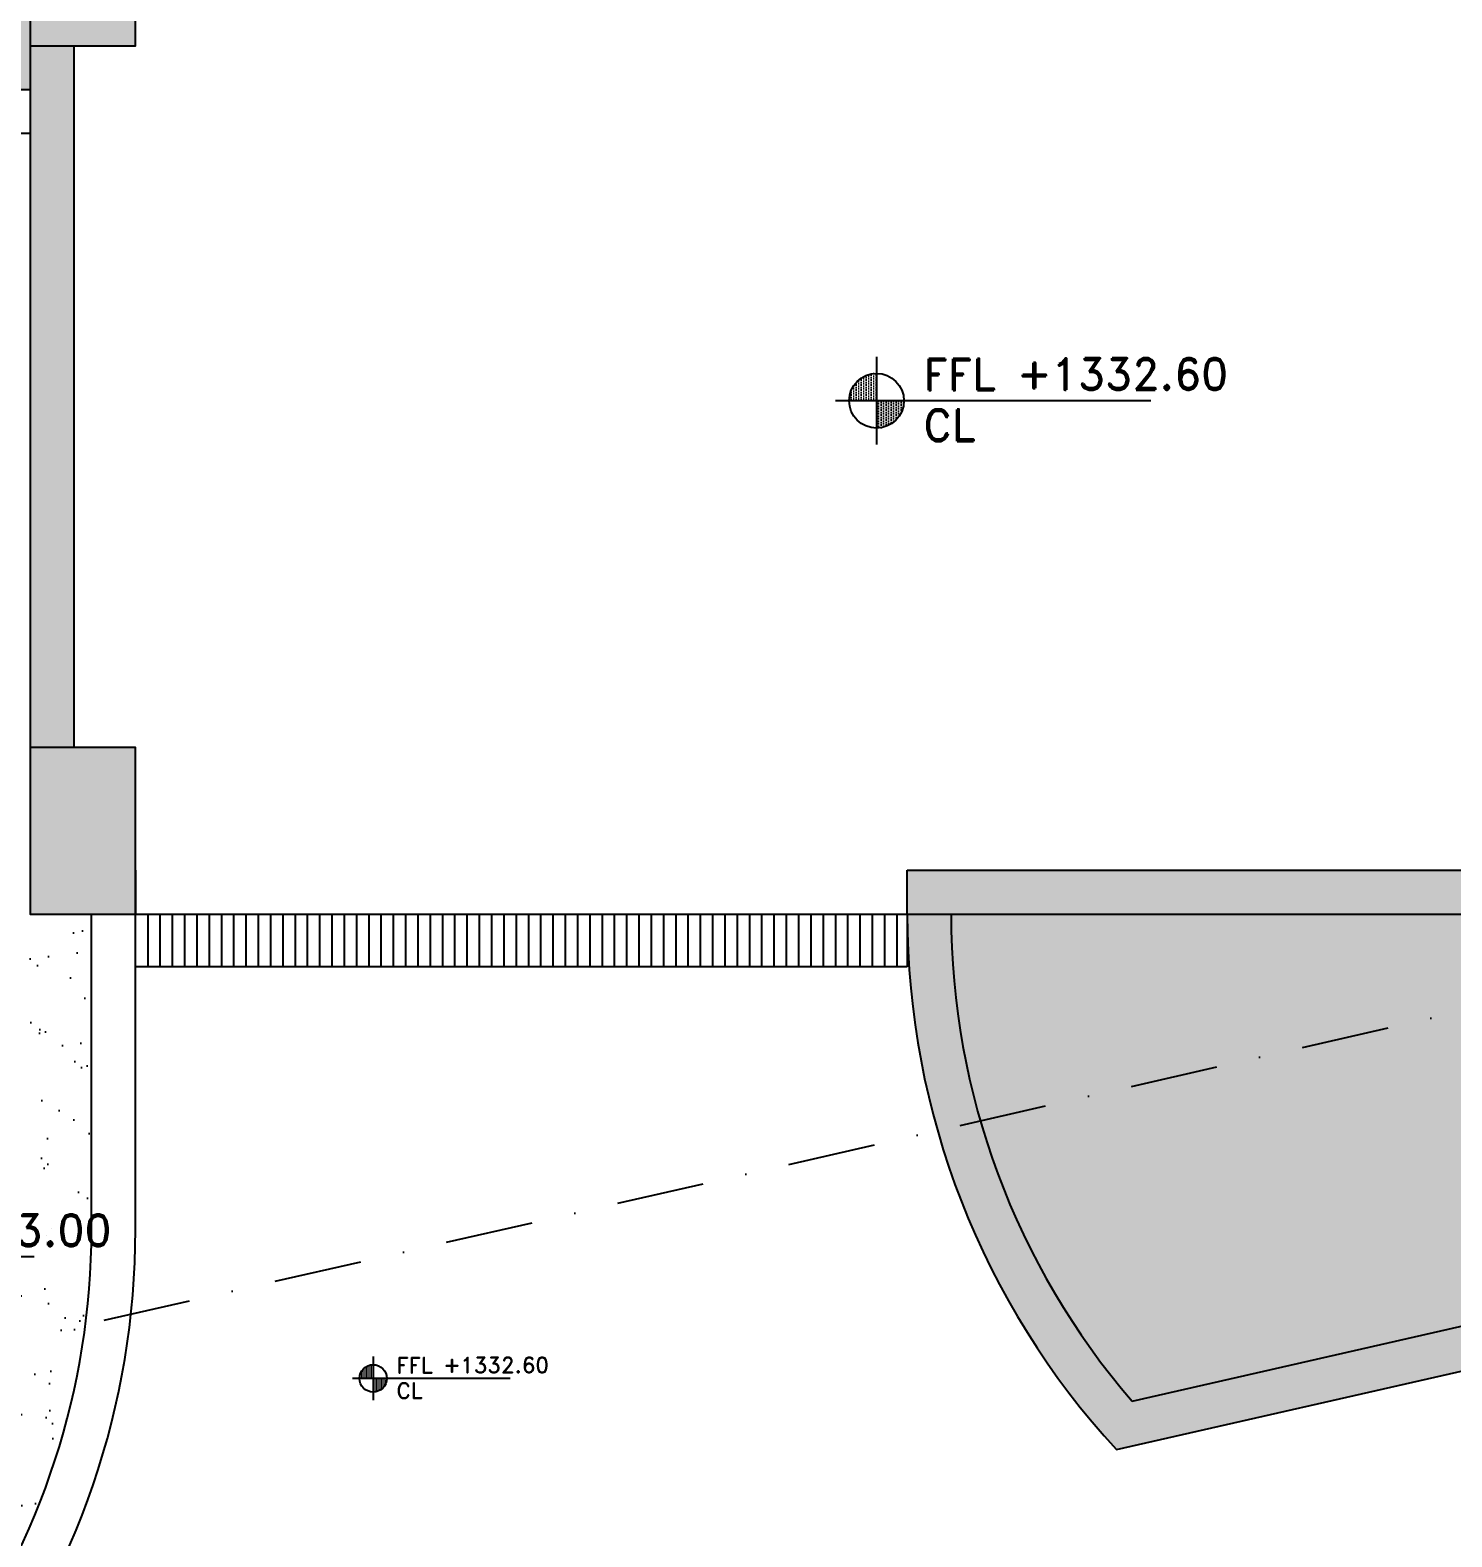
# Model space of a CAD drawing. Header units: centimetres. Extents: x 96271 to 179142, y 9855 to 112216.
# Drawn here: x 98877 to 99687, y 80820 to 81679 of the extents above; entities that cross this region are included whole.
import ezdxf

# ---------------------------------------------------------------- set-up
doc = ezdxf.new("R2010")
doc.units = ezdxf.units.CM
doc.header["$LTSCALE"] = 100
doc.header["$MEASUREMENT"] = 0
doc.linetypes.add('DASHDOT', pattern=[1, 0.5, -0.25, 0, -0.25])
doc.layers.get('0').update_dxf_attribs({"linetype": 'CONTINUOUS'})
for name, color, linetype in [('A-Patt-Strcr', 8, 'CONTINUOUS'), ('A-Setback', 3, 'DASHDOT'), ('A-Slab limit', 53, 'CONTINUOUS'), ('A-Wall-Prht', 2, 'CONTINUOUS'), ('A-Wall-Strctr', 6, 'CONTINUOUS'), ('M-DR-EQUIP', 161, 'CONTINUOUS'), ('plan-elevation level', 7, 'CONTINUOUS'), ('PLANTS', 75, 'CONTINUOUS')]:
    doc.layers.add(name, color=color, linetype=linetype)
doc.styles.add('ROMAND', font='romand.shx', dxfattribs={"height": 10})
pattern_1 = [(90, (894916.2899030864, -703049.0822841462), (14.2875, 7.14375), [0, -14.28749999999999])]

# ---------------------------------------------------------------- blocks, each defined once
blk = doc.blocks.new('CL-FFL-PLAN')
at = {"layer": 'plan-elevation level'}
h = blk.add_hatch(dxfattribs=at)
h.set_pattern_fill('DOTS', color=232, scale=9, angle=90, style=0)
h.set_pattern_definition(pattern_1)
h.paths.add_polyline_path([(-1228.58583183707, 206.6102450557154), (-1228.58583183707, 50.2691221349595), (-1384.926954757826, 50.2691221349595, -0.4142135623730125)])
h = blk.add_hatch(dxfattribs=at)
h.set_pattern_fill('DOTS', color=232, scale=9, angle=90, style=0)
h.set_pattern_definition(pattern_1)
h.paths.add_polyline_path([(-1228.585831836939, 50.2691221349595), (-1072.244708916184, 50.2691221349595, -0.4142135623730125), (-1228.58583183707, -106.0720007859272)])
at = {"layer": 'plan-elevation level', "color": 7, "ltscale": 111}
for p, q in [((-1228.58583183707, 301.0204664825944), (-1228.58583183707, -200.4822222126747)), ((336.9110672370514, 50.26912213495984), (-1462.676087591062, 50.26912213495984))]:
    blk.add_line(p, q, dxfattribs=at)
blk.add_circle((-1228.58583183707, 50.26912213495984), 156.3411229208434, dxfattribs=at)
at = {"layer": 'plan-elevation level', "color": 111, "ltscale": 111, "style": 'ROMAND'}
for s, p in [('FFL', (-960.4060525452808, 110.4553737177496)), ('CL', (-960.4060525452808, -179.7392019375391))]:
    blk.add_text(s, height=180, dxfattribs=at).set_placement(p)
for tag, p in [('FFL', (-423.9709712994738, 112.5245342555074)), ('CL', (-417.4631316620946, -180.3478399052462))]:
    blk.add_attdef(tag, p, '', height=180, dxfattribs=at)
blk = doc.blocks.new('A$C7CD740D3')
at = {"layer": 'M-DR-EQUIP'}
for p, q in [((-29.99999999988358, 434.0000000000291), (1.164153218269348e-10, 434.0000000000291)), ((-29.99999999988358, 427.0000000000291), (1.164153218269348e-10, 427.0000000000291)), ((-29.99999999988358, 420.0000000000291), (1.164153218269348e-10, 420.0000000000291)), ((-29.99999999988358, 413.0000000000291), (1.164153218269348e-10, 413.0000000000291)), ((-29.99999999988358, 406.0000000000291), (1.164153218269348e-10, 406.0000000000291)), ((-29.99999999988358, 399.0000000000291), (1.164153218269348e-10, 399.0000000000291)), ((-29.99999999988358, 392.0000000000291), (1.164153218269348e-10, 392.0000000000291)), ((-29.99999999988358, 385.0000000000291), (1.164153218269348e-10, 385.0000000000291)), ((-29.99999999988358, 378.0000000000291), (1.164153218269348e-10, 378.0000000000291)), ((-29.99999999988358, 371.0000000000291), (1.164153218269348e-10, 371.0000000000291)), ((-29.99999999988358, 364.0000000000291), (1.164153218269348e-10, 364.0000000000291)), ((-29.99999999988358, 357.0000000000291), (1.164153218269348e-10, 357.0000000000291)), ((-29.99999999988358, 350.0000000000291), (1.164153218269348e-10, 350.0000000000291)), ((-29.99999999988358, 343.0000000000291), (1.164153218269348e-10, 343.0000000000291)), ((-29.99999999988358, 336.0000000000291), (1.164153218269348e-10, 336.0000000000291)), ((-29.99999999988358, 329.0000000000291), (1.164153218269348e-10, 329.0000000000291)), ((-29.99999999988358, 322.0000000000291), (1.164153218269348e-10, 322.0000000000291)), ((-29.99999999988358, 315.0000000000291), (1.164153218269348e-10, 315.0000000000291)), ((-29.99999999988358, 308.0000000000291), (1.164153218269348e-10, 308.0000000000291)), ((-29.99999999988358, 301.0000000000291), (1.164153218269348e-10, 301.0000000000291)), ((-29.99999999988358, 294.0000000000291), (1.164153218269348e-10, 294.0000000000291)), ((-29.99999999988358, 287.0000000000291), (1.164153218269348e-10, 287.0000000000291)), ((-29.99999999988358, 280.0000000000291), (1.164153218269348e-10, 280.0000000000291)), ((-29.99999999988358, 273.0000000000291), (1.164153218269348e-10, 273.0000000000291)), ((-29.99999999988358, 266.0000000000291), (1.164153218269348e-10, 266.0000000000291)), ((-29.99999999988358, 259.0000000000291), (1.164153218269348e-10, 259.0000000000291)), ((-29.99999999988358, 252.0000000000582), (1.164153218269348e-10, 252.0000000000582)), ((-29.99999999988358, 245.0000000000582), (1.164153218269348e-10, 245.0000000000582)), ((-29.99999999988358, 238.0000000000582), (1.164153218269348e-10, 238.0000000000582)), ((-29.99999999988358, 231.0000000000582), (1.164153218269348e-10, 231.0000000000582)), ((-29.99999999988358, 224.0000000000582), (1.164153218269348e-10, 224.0000000000582)), ((-29.99999999988358, 217.0000000000582), (1.164153218269348e-10, 217.0000000000582)), ((-29.99999999988358, 210.0000000000582), (1.164153218269348e-10, 210.0000000000582)), ((-29.99999999988358, 203.0000000000582), (1.164153218269348e-10, 203.0000000000582)), ((-29.99999999988358, 196.0000000000582), (1.164153218269348e-10, 196.0000000000582)), ((-29.99999999988358, 189.0000000000582), (1.164153218269348e-10, 189.0000000000582)), ((-29.99999999988358, 182.0000000000582), (1.164153218269348e-10, 182.0000000000582)), ((-29.99999999988358, 175.0000000000582), (1.164153218269348e-10, 175.0000000000582)), ((-29.99999999988358, 168.0000000000582), (1.164153218269348e-10, 168.0000000000582)), ((-29.99999999985448, 161.0000000000873), (1.455191522836685e-10, 161.0000000000873)), ((-29.99999999985448, 154.0000000000873), (1.455191522836685e-10, 154.0000000000873)), ((-29.99999999985448, 147.0000000000873), (1.455191522836685e-10, 147.0000000000873)), ((-29.99999999985448, 140.0000000000873), (1.455191522836685e-10, 140.0000000000873)), ((-29.99999999985448, 133.0000000000873), (1.455191522836685e-10, 133.0000000000873)), ((-29.99999999985448, 126.0000000000873), (1.455191522836685e-10, 126.0000000000873)), ((-29.99999999985448, 119.0000000000873), (1.455191522836685e-10, 119.0000000000873)), ((-29.99999999985448, 112.0000000000873), (1.455191522836685e-10, 112.0000000000873)), ((-29.99999999985448, 105.0000000000873), (1.455191522836685e-10, 105.0000000000873)), ((-29.99999999985448, 98.00000000008731), (1.455191522836685e-10, 98.00000000008731)), ((-29.99999999985448, 91.00000000008731), (1.455191522836685e-10, 91.00000000008731)), ((-29.99999999985448, 84.00000000008731), (1.455191522836685e-10, 84.00000000008731)), ((-29.99999999985448, 77.00000000008731), (1.455191522836685e-10, 77.00000000008731)), ((-29.9999999999709, 70.00000000011642), (2.91038304567337e-11, 70.00000000011642)), ((-29.9999999999709, 63.00000000011642), (2.91038304567337e-11, 63.00000000011642)), ((-29.9999999999709, 56.00000000011642), (2.91038304567337e-11, 56.00000000011642)), ((-29.9999999999709, 49.00000000011642), (2.91038304567337e-11, 49.00000000011642)), ((-29.9999999999709, 42.00000000011642), (2.91038304567337e-11, 42.00000000011642)), ((-29.9999999999709, 35.00000000011642), (2.91038304567337e-11, 35.00000000011642)), ((-29.9999999999709, 28.00000000011642), (2.91038304567337e-11, 28.00000000011642)), ((-29.9999999999709, 21.00000000011642), (2.91038304567337e-11, 21.00000000011642)), ((-29.9999999999709, 14.00000000011642), (2.91038304567337e-11, 14.00000000011642)), ((-29.9999999999709, 7.000000000116415), (2.91038304567337e-11, 7.000000000116415))]:
    blk.add_line(p, q, dxfattribs=at)
blk.add_lwpolyline([(1.1616307915574e-10, 440), (0, 0), (-30, 0), (-29.99999999988384, 440)], close=True, dxfattribs=at)

msp = doc.modelspace()

# ---------------------------------------------------------------- hatches: boundary and pattern name
at = {"layer": 'A-Patt-Strcr'}
h = msp.add_hatch(dxfattribs=at)
h.set_pattern_fill('AR-CONC', color=256, scale=2, angle=-1.272221872585407e-14)
h.set_pattern_definition([(49.99999999999999, (89598.393168743, 77124.04686877379), (14.34520365201507, -1.255042699651905), [1.5, -16.5]), (355, (89598.393168743, 77124.04686877379), (-2.775026672259997, 15.04384267400024), [1.2, -13.2]), (100.45144446, (89599.58860236302, 77123.9422818938), (11.57017693454224, 13.78879981937259), [1.27480384, -14.02284224]), (46.18419999999998, (89598.393168743, 77128.04686877379), (21.34482661343145, -3.310385615861536), [2.25, -24.75]), (96.63563548999993, (89600.171903643, 77127.77100263379), (18.69323891348457, 19.48237201549101), [1.91220684, -21.03427519999999]), (351.1841639899999, (89598.393168743, 77128.04686877379), (18.69323890109547, 19.4823720053998), [1.8, -19.80000002]), (20.99999999999998, (89600.393168743, 77127.04686877379), (11.93814104236923, -8.052377813306778), [1.5, -16.5]), (326.0000000000001, (89600.393168743, 77127.04686877379), (4.866306638431638, 14.50300090093706), [1.2, -13.2]), (71.45144473999999, (89601.38801382299, 77126.3758372938), (16.80444753459942, 6.450623056127073), [1.2748038, -14.02284224]), (37.49999999999998, (89598.393168743, 77124.04686877379), (0.2431971063458148, 6.65787707662623), [0, -13.04, 0, -13.4, 0, -13.25]), (7.499999999999987, (89598.393168743, 77124.04686877379), (5.261390748842974, 7.888234237647204), [0, -7.64, 0, -12.74, 0, -5.05]), (327.5, (89593.93316874301, 77124.04686877379), (10.67644872344818, -0.4510974346875975), [0, -5, 0, -15.6, 0, -20.7]), (317.5, (89591.93316874301, 77124.04686877379), (11.66372338684772, 2.002099646646352), [0, -6.5, 0, -10.36, 0, -14.7])])
h.paths.add_polyline_path([(99736.55946666919, 81200.32917634689), (99376.55946666919, 81200.32917634689), (99376.55946666919, 81175.32917634689), (99401.55946666919, 81175.32917634686), (99736.55946666919, 81175.32917634668)], flags=17)
h.paths.add_polyline_path([(98901.55946666983, 81670.32917634619), (98876.55946666983, 81670.32917634619), (98876.55946666913, 81270.3291763461), (98901.55946666913, 81270.3291763461)])
h.paths.add_polyline_path([(98901.55946666919, 82775.32917634689), (98876.55946666919, 82775.32917634689), (98876.55946666919, 82180.32917634555), (98901.55946666919, 82180.32917634555)])
edge = h.paths.add_edge_path()
edge.add_line((100486.5594666693, 82835.32917634689), (100486.5594666693, 82810.32917634689))
edge.add_line((100486.5594666693, 82810.32917634689), (100981.4603026831, 82810.32917634692))
edge.add_line((100981.4603026831, 82810.32917634692), (101043.3274460286, 80977.0098685227))
edge.add_line((101043.3274460286, 80977.0098685227), (99866.85723325188, 80980.22886579524))
edge.add_line((99866.85723325188, 80980.22886579524), (99504.72034389118, 80897.76012358716))
edge.add_arc((99826.55946666925, 81175.32917634609), 425.0000000000546, 179.999999999896, 220.7760148464379, ccw=False)
edge.add_line((99401.55946666919, 81175.32917634686), (99376.55946666919, 81175.32917634607))
edge.add_arc((99826.55946666893, 81175.32917634601), 449.9999999997381, 179.9999999999926, 222.7082701089523)
edge.add_line((99495.89195099406, 80870.10959296845), (99869.63408048381, 80955.22117434752))
edge.add_line((99869.63408048381, 80955.22117434752), (101065.6790577525, 80951.9486176114))
edge.add_line((101065.6790577525, 80951.9486176114), (101005.6765128952, 82835.32917634692))
edge.add_line((101005.6765128952, 82835.32917634692), (100486.5594666693, 82835.32917634689))
h = msp.add_hatch(dxfattribs=at)
h.set_pattern_fill('EARTH', color=256, scale=100, angle=-1.272221872585407e-14)
h.set_pattern_definition([(0, (89598.393168743, 77124.04686877379), (25.00000000000001, 24.99999999999999), [25, -25]), (0, (89598.393168743, 77133.42186877379), (25.00000000000001, 24.99999999999999), [25, -25]), (0, (89598.393168743, 77142.79686877379), (25.00000000000001, 24.99999999999999), [25, -25]), (90, (89601.518168743, 77145.92186877379), (-24.99999999999999, 25.00000000000001), [25, -25]), (90, (89610.893168743, 77145.92186877379), (-24.99999999999999, 25.00000000000001), [25, -25]), (90, (89620.268168743, 77145.92186877379), (-24.99999999999999, 25.00000000000001), [25, -25])])
edge = h.paths.add_edge_path()
edge.add_line((99504.72034389121, 80897.76012358716), (99866.85723325188, 80980.22886579524))
edge.add_line((99866.85723325188, 80980.22886579524), (101039.8676465838, 80977.01933504795))
edge.add_line((101039.8676465838, 80977.01933504795), (100981.4603026831, 82810.32917634692))
edge.add_line((100981.4603026831, 82810.32917634692), (100486.5594666693, 82810.32917634689))
edge.add_line((100486.5594666693, 82810.32917634689), (100486.5594666693, 82350.32917634671))
edge.add_line((100486.5594666693, 82350.32917634671), (100486.5594666693, 82125.32917634698))
edge.add_line((100486.5594666693, 82125.32917634698), (100486.5594666693, 82075.32917634689))
edge.add_line((100486.5594666693, 82075.32917634689), (100521.5594666693, 82075.32917634692))
edge.add_line((100521.5594666693, 82075.32917634692), (100521.5594666693, 81870.32917634671))
edge.add_line((100521.5594666693, 81870.32917634671), (100486.5594666693, 81870.32917634671))
edge.add_line((100486.5594666693, 81870.32917634671), (100486.5594666693, 81425.32917634689))
edge.add_line((100486.5594666693, 81425.32917634689), (100246.5594666693, 81425.32917634689))
edge.add_line((100246.5594666693, 81425.32917634689), (100246.5594666693, 81175.32917634689))
edge.add_line((100246.5594666693, 81175.32917634689), (99761.55946666928, 81175.32917634689))
edge.add_line((99761.55946666928, 81175.32917634689), (99401.55946666919, 81175.3291763462))
edge.add_arc((99826.55946666907, 81175.32917634606), 424.9999999998745, 180, 220.7760148464732)
h = msp.add_hatch(dxfattribs=at)
h.set_pattern_fill('AR-CONC', color=256, scale=2, angle=-1.272221872585407e-14)
h.set_pattern_definition([(49.99999999999999, (109598.3931687429, 77124.04686877379), (14.34520365201507, -1.255042699651905), [1.5, -16.5]), (355, (109598.3931687429, 77124.04686877379), (-2.775026672259997, 15.04384267400024), [1.2, -13.2]), (100.45144446, (109599.588602363, 77123.9422818938), (11.57017693454224, 13.78879981937259), [1.27480384, -14.02284224]), (46.18419999999998, (109598.3931687429, 77128.04686877379), (21.34482661343145, -3.310385615861536), [2.25, -24.75]), (96.63563548999993, (109600.1719036429, 77127.77100263379), (18.69323891348457, 19.48237201549101), [1.91220684, -21.03427519999999]), (351.1841639899999, (109598.3931687429, 77128.04686877379), (18.69323890109547, 19.4823720053998), [1.8, -19.80000002]), (20.99999999999998, (109600.3931687429, 77127.04686877379), (11.93814104236923, -8.052377813306778), [1.5, -16.5]), (326.0000000000001, (109600.3931687429, 77127.04686877379), (4.866306638431638, 14.50300090093706), [1.2, -13.2]), (71.45144473999999, (109601.3880138229, 77126.3758372938), (16.80444753459942, 6.450623056127073), [1.2748038, -14.02284224]), (37.49999999999998, (109598.3931687429, 77124.04686877379), (0.2431971063458148, 6.65787707662623), [0, -13.04, 0, -13.4, 0, -13.25]), (7.499999999999987, (109598.3931687429, 77124.04686877379), (5.261390748842974, 7.888234237647204), [0, -7.64, 0, -12.74, 0, -5.05]), (327.5, (109593.933168743, 77124.04686877379), (10.67644872344818, -0.4510974346875975), [0, -5, 0, -15.6, 0, -20.7]), (317.5, (109591.933168743, 77124.04686877379), (11.66372338684772, 2.002099646646352), [0, -6.5, 0, -10.36, 0, -14.7])])
h.paths.add_polyline_path([(100246.5594666693, 81425.32917634689), (100281.5594666693, 81425.32917634689), (100281.5594666693, 81450.32917634689), (100221.5594666693, 81450.32917634689), (100221.5594666693, 81200.32917634689), (99761.55946666919, 81200.32917634689), (99761.55946666919, 81175.32917634689), (100246.5594666693, 81175.32917634689)])
h.paths.add_polyline_path([(99761.55946666919, 81315.32917634668), (99736.55946666919, 81315.32917634668), (99736.55946666919, 81175.32917634668), (99761.55946666919, 81175.32917634668)])
h.paths.add_polyline_path([(100486.5594666693, 82635.32917634692), (100461.5594666693, 82635.32917634692), (100461.5594666693, 82390.32917634671), (100486.5594666693, 82390.32917634671)])
h.paths.add_polyline_path([(100486.5594666693, 82390.32917634671), (100461.5594666692, 82390.32917634671), (100461.5594666692, 82350.32917634671), (100486.5594666693, 82350.32917634671)])
h.paths.add_polyline_path([(100486.5594666693, 82350.32917634671), (100461.5594666693, 82350.32917634671), (100461.5594666693, 82125.32917634698), (100486.5594666693, 82125.32917634698)])
h.paths.add_polyline_path([(100486.5594666693, 82125.32917634698), (100461.5594666693, 82125.32917634698), (100461.5594666692, 82050.32917634674), (100486.5594666692, 82050.32917634674)])
h.paths.add_polyline_path([(100521.5594666693, 82075.32917634692), (100486.5594666693, 82075.32917634689), (100486.5594666692, 82050.32917634674), (100496.5594666693, 82050.32917634692), (100496.5594666693, 81895.32917634671), (100521.5594666693, 81895.32917634671)])
h.paths.add_polyline_path([(100521.5594666693, 81895.32917634671), (100391.5594666692, 81895.32917634671), (100391.5594666692, 81870.32917634671), (100521.5594666693, 81870.32917634671)])
h.paths.add_polyline_path([(100486.5594666693, 81870.32917634671), (100461.5594666693, 81870.32917634671), (100461.5594666693, 81450.32917634689), (100281.5594666693, 81450.32917634689), (100281.5594666693, 81425.32917634689), (100486.5594666693, 81425.32917634689)])
h.paths.add_polyline_path([(99986.55946666925, 81895.32917634671), (99961.55946666925, 81895.32917634671), (99961.55946667152, 81700.32917634671), (99986.55946667152, 81700.32917634671)])
h.paths.add_polyline_path([(100341.5594666693, 81750.32917634671), (100311.5594666693, 81750.32917634671), (100311.5594666693, 81720.32917634671), (100341.5594666693, 81720.32917634671)], flags=17)
h.paths.add_polyline_path([(100341.5594666693, 81600.32917634668), (100311.5594666693, 81600.32917634671), (100311.5594666693, 81570.32917634671), (100341.5594666693, 81570.32917634671)], flags=17)
h.paths.add_polyline_path([(100136.5594666692, 81300.32917634668), (99986.55946666925, 81300.32917634668), (99986.55946666925, 81275.32917634668), (100136.5594666692, 81275.32917634668)], flags=17)
h.paths.add_polyline_path([(98936.5594666691, 81270.3291763461), (98876.55946666913, 81270.3291763461), (98876.55946666913, 81175.3291763461), (98936.5594666691, 81175.3291763461)])
h.paths.add_polyline_path([(98936.55946666983, 81750.32917634619), (98876.55946666983, 81750.32917634619), (98876.55946666983, 81670.32917634619), (98936.55946666983, 81670.32917634619)])
h.paths.add_polyline_path([(98936.55946666916, 82180.32917634555), (98876.55946666919, 82180.32917634555), (98876.55946666919, 82100.32917634555), (98936.55946666916, 82100.32917634555)])
h.paths.add_polyline_path([(99761.55946668112, 82180.32917634558), (99736.55946668112, 82180.32917634558), (99736.55946666925, 82050.32917634674), (99761.55946666925, 82050.32917634674)])
h.paths.add_polyline_path([(99986.55946666916, 82125.32917634674), (99961.55946666916, 82125.32917634674), (99961.55946666925, 82050.32917634674), (99986.55946666925, 82050.32917634674)])
h.paths.add_polyline_path([(99986.55946666919, 82390.32917634671), (99961.55946666922, 82390.32917634671), (99961.55946666925, 82350.32917634671), (99986.55946666922, 82350.32917634671)])
h.paths.add_polyline_path([(99761.55946667172, 81750.32917634622), (99736.55946667213, 81750.32917634622), (99736.55946666966, 81670.32917634619), (99761.55946666925, 81670.32917634619)])
h.paths.add_polyline_path([(99986.55946666925, 81430.32917634671), (99976.55946666925, 81430.32917634671), (99976.55946666925, 81460.32917634671), (99961.55946666925, 81460.32917634671), (99961.55946666925, 81275.32917634671), (99986.55946666925, 81275.32917634671)])
h.paths.add_polyline_path([(100146.5594666692, 81430.32917634671), (100136.5594666692, 81430.32917634671), (100136.5594666692, 81275.32917634671), (100161.5594666692, 81275.32917634671), (100161.5594666692, 81460.32917634671), (100146.5594666692, 81460.32917634671)])
at = {"layer": 'PLANTS'}
h = msp.add_hatch(dxfattribs=at)
h.set_pattern_fill('AR-SAND', color=256, scale=20)
h.set_pattern_definition([(37.50000000000001, (109663.154250821, 69378.01447332827), (-1.259867162192163, 38.53647538026317), [0, -30.4, 0, -34, 0, -32.5]), (7.499999999999999, (109663.154250821, 69378.01447332827), (35.39553410535454, 56.4429213045948), [0, -16.4, 0, -27.4, 0, -10.5]), (327.5, (109638.554250821, 69378.01447332827), (62.2828372350299, 0.1131810707392988), [0, -10, 0, -36, 0, -47]), (317.5, (109638.554250821, 69378.01447332827), (60.12253209144588, 17.55351129868499), [0, -5, 0, -23.6, 0, -27])])
edge = h.paths.add_edge_path()
edge.add_arc((98661.55946666884, 80820.32917634635), 824.9999999999272, 89.99999999999798, 141.0869320477577)
edge.add_line((98019.62704650508, 81338.54512355618), (98002.88144504107, 83105.32917634692))
edge.add_line((98002.88144504107, 83105.32917634692), (98316.55946666919, 83105.32917634692))
edge.add_line((98316.55946666919, 83105.32917634692), (98431.25806151389, 83105.32917634692))
edge.add_line((98431.25806151389, 83105.32917634692), (98896.55946666919, 83105.32917634692))
edge.add_line((98896.55946666919, 83105.32917634692), (98896.55946666919, 83630.32917634692))
edge.add_line((98896.55946666919, 83630.32917634692), (99278.17056261195, 83630.32917634692))
edge.add_line((99278.17056261195, 83630.32917634692), (99555.20229951528, 83630.32917634692))
edge.add_line((99555.20229951528, 83630.32917634692), (99555.20229951528, 83736.5200899789))
edge.add_line((99555.20229951528, 83736.5200899789), (99555.20229951528, 83830.32917634692))
edge.add_line((99555.20229951528, 83830.32917634692), (100191.952319623, 83830.32917634692))
edge.add_line((100191.952319623, 83830.32917634692), (100255.2022995153, 83830.32917634692))
edge.add_line((100255.2022995153, 83830.32917634692), (100255.2022995153, 84090.32917634692))
edge.add_line((100255.2022995153, 84090.32917634692), (100764.8769031949, 84095.26552313761))
edge.add_line((100764.8769031949, 84095.26552313761), (100940.5235680042, 84095.26552313761))
edge.add_line((100940.5235680042, 84095.26552313761), (100980.6638286965, 82835.32917634695))
edge.add_line((100980.6638286965, 82835.32917634695), (100506.5594666694, 82835.32917634695))
edge.add_line((100506.5594666694, 82835.32917634695), (100506.5594666694, 83400.32917634689))
edge.add_line((100506.5594666694, 83400.32917634689), (99941.55946666919, 83400.32917634689))
edge.add_line((99941.55946666919, 83400.32917634689), (99941.55946666919, 82835.32917634692))
edge.add_line((99941.55946666919, 82835.32917634692), (99736.55946666896, 82835.32917634692))
edge.add_line((99736.55946666896, 82835.32917634692), (99736.55946666893, 82775.32917634692))
edge.add_line((99736.55946666893, 82775.32917634692), (99706.55946667292, 82775.32917634712))
edge.add_line((99706.55946667292, 82775.32917634712), (99491.55946667289, 82775.32917634692))
edge.add_line((99491.55946667289, 82775.32917634692), (99426.55946666919, 82775.32917634712))
edge.add_line((99426.55946666919, 82775.32917634712), (99211.55946666919, 82775.32917634689))
edge.add_line((99211.55946666919, 82775.32917634689), (99151.55946666919, 82775.32917634689))
edge.add_line((99151.55946666919, 82775.32917634689), (98936.55946666919, 82775.32917634692))
edge.add_line((98936.55946666919, 82775.32917634692), (98901.55946666893, 82775.32917634692))
edge.add_line((98901.55946666893, 82775.32917634692), (98876.55946666893, 82775.32917634692))
edge.add_line((98876.55946666893, 82775.32917634692), (98676.55946666902, 82775.32917634692))
edge.add_line((98676.55946666902, 82775.32917634692), (98676.55946666902, 82763.61506344336))
edge.add_arc((98746.55946667356, 82560.32269300439), 215.0064833425549, 109.0002074410326, 180)
edge.add_line((98531.552983331, 82560.32269300439), (98531.55298333097, 82390.32917634572))
edge.add_line((98531.55298333097, 82390.32917634572), (98531.55298333097, 81820.53268686931))
edge.add_line((98531.55298333097, 81820.53268686931), (98876.5594666693, 81820.53268686867))
edge.add_line((98876.5594666693, 81820.53268686867), (98876.55946666957, 81670.32917634622))
edge.add_line((98876.55946666957, 81670.32917634622), (98876.55946666954, 81645.32917634628))
edge.add_line((98876.55946666954, 81645.32917634628), (98661.55946666887, 81645.32917634628))
h = msp.add_hatch(dxfattribs=at)
h.set_pattern_fill('AR-SAND', color=256, scale=20)
h.set_pattern_definition([(37.50000000000001, (109598.3931687427, 77124.04686877393), (-1.259867162192163, 38.53647538026317), [0, -30.4, 0, -34, 0, -32.5]), (7.499999999999999, (109598.3931687427, 77124.04686877393), (35.39553410535454, 56.4429213045948), [0, -16.4, 0, -27.4, 0, -10.5]), (327.5, (109573.7931687427, 77124.04686877393), (62.2828372350299, 0.1131810707392988), [0, -10, 0, -36, 0, -47]), (317.5, (109573.7931687427, 77124.04686877393), (60.12253209144588, 17.55351129868499), [0, -5, 0, -23.6, 0, -27])])
edge = h.paths.add_edge_path()
edge.add_line((98686.55946666887, 80745.32917634628), (98830.25264378995, 80745.32917634628))
edge.add_arc((98486.55946666875, 80995.32917634693), 424.9999999999872, 323.9681209274184, 359.9999999999983)
edge.add_line((98911.55946666875, 80995.32917634692), (98911.55946666875, 81175.32917634613))
edge.add_line((98911.55946666875, 81175.32917634613), (98876.5594666687, 81175.32917634613))
edge.add_line((98876.5594666687, 81175.32917634613), (98876.5594666687, 81245.32917634628))
edge.add_line((98876.5594666687, 81245.32917634628), (98686.55946666887, 81245.32917634628))
edge.add_line((98686.55946666887, 81245.32917634628), (98686.55946666887, 80745.32917634628))
edge = h.paths.add_edge_path()
edge.add_line((98661.55946666887, 80745.32917634628), (98661.55946666887, 81245.32917634628))
edge.add_arc((98661.55946666887, 80820.32917634628), 425, 90, 180)
edge.add_line((98236.55946666887, 80820.32917634628), (98236.55946666919, 80745.32917634628))
edge.add_line((98236.55946666919, 80745.32917634628), (98661.55946666887, 80745.32917634628))

# ---------------------------------------------------------------- linework, layer by layer
at = {"layer": 'A-Setback'}
msp.add_lwpolyline([(100559.0093912183, 81153.33568973682), (100410.9500393904, 85800.67365572415), (99618.4054808516, 86606.04477657125), (99624.6084074669, 86644.99568256133), (98745.2201502792, 86680.47539357163), (97970.46342294675, 86711.7336513029), (97582.10744386038, 86353.1345052312), (97469.61937340791, 80671.512322402), (97649.87765999392, 80654.84074449888), (99847.41930262849, 81155.28270592936)], close=True, dxfattribs=at)
at = {"layer": 'A-Slab limit'}
msp.add_lwpolyline([(99961.55946666919, 82835.32917634689), (99736.55946666922, 82835.32917634689), (99736.55946666922, 82775.32917634689), (98876.55946666919, 82775.32917634689), (98876.55946666913, 81175.3291763461), (100246.5594666693, 81175.32917634578), (100246.5594666693, 81425.32917634689), (100486.5594666693, 81425.32917634689), (100486.5594666693, 81870.32917634671), (100521.5594666693, 81870.32917634671), (100521.5594666693, 82075.32917634692), (100486.5594666693, 82075.32917634689), (100486.5594666693, 82610.32917634689), (99961.55946666919, 82610.32917634689)], close=True, dxfattribs=at)
at = {"layer": 'A-Wall-Prht'}
for p, q in [((98876.55946666951, 81645.32917634628), (98661.55946666887, 81645.32917634628)), ((98876.55946666948, 81620.32917634628), (98661.55946666887, 81620.32917634628)), ((98911.55946666875, 80995.32917634692), (98911.55946666875, 81175.32917634613)), ((98936.55946666878, 80995.32917634692), (98936.55946666875, 81175.32917634613))]:
    msp.add_line(p, q, dxfattribs=at)
for radius, start in [(425, 323.9681209273654), (450, 322.3301130356351)]:
    msp.add_arc((98486.55946666875, 80995.32917634692), radius, start, 0, dxfattribs=at)
at = {"layer": 'A-Wall-Strctr'}
for p, q in [((98876.55946666983, 81670.32917634619), (98876.55946666913, 81270.3291763461)), ((98901.55946666983, 81670.32917634613), (98901.55946666913, 81270.32917634607)), ((99376.55946666919, 81175.32917634689), (99376.55946666919, 81200.32917634689)), ((99376.55946666919, 81200.32917634689), (99736.55946666919, 81200.32917634689)), ((99401.55946666919, 81175.32917634546), (99736.55946666919, 81175.32917634668)), ((99504.72034389118, 80897.76012358716), (99866.85723325188, 80980.22886579524)), ((99495.89195099406, 80870.10959296845), (99869.63408048381, 80955.22117434752))]:
    msp.add_line(p, q, dxfattribs=at)
for points in [[(98936.55946666983, 81750.32917634619), (98876.55946666983, 81750.32917634619), (98876.55946666983, 81670.32917634619), (98936.55946666983, 81670.32917634619)], [(98876.55946666913, 81175.3291763461), (98936.5594666691, 81175.3291763461), (98936.5594666691, 81270.3291763461), (98876.55946666913, 81270.3291763461)]]:
    msp.add_lwpolyline(points, close=True, dxfattribs=at)
msp.add_lwpolyline([(98936.55946666904, 81200.32917634689), (98936.5594666691, 81175.32917634689)], dxfattribs=at)
for radius, end in [(450, 222.7082701089096), (425, 220.7760148464835)]:
    msp.add_arc((99826.55946666919, 81175.3291763461), radius, 180, end, dxfattribs=at)

# ---------------------------------------------------------------- block references
at = {"layer": 'M-DR-EQUIP', "rotation": 270}
msp.add_blockref('A$C7CD740D3', (98936.55946666902, 81145.329176347), dxfattribs=at)
at = {"layer": 'plan-elevation level'}
ref = msp.add_blockref('CL-FFL-PLAN', (99481.69426141365, 81462.98497619358), dxfattribs=dict(at, xscale=0.09982510700227937, yscale=0.09982510700227937, zscale=0.09982510700227937))
ref.add_attrib('FFL', '+1332.60', (99439.37131486519, 81474.21774986264), dxfattribs={"layer": '0', "color": 111, "ltscale": 111, "height": 17.96851926047503, "style": 'ROMAND'})
ref = msp.add_blockref('CL-FFL-PLAN', (98845.1800544913, 80974.90514109386), dxfattribs=dict(at, xscale=0.09982510700227937, yscale=0.09982510700227937, zscale=0.09982510700227937))
ref.add_attrib('FFL', '+1333.00', (98802.85710794284, 80986.13791476292), dxfattribs={"layer": '0', "color": 111, "ltscale": 111, "height": 17.96851926047503, "style": 'ROMAND'})
ref = msp.add_blockref('CL-FFL-PLAN', (99133.38912281356, 80908.16791350016), dxfattribs=dict(at, xscale=0.04991255350113968, yscale=0.04991255350113968, zscale=0.04991255350113968))
ref.add_attrib('FFL', '+1332.60', (99112.22764953933, 80913.7843003347), dxfattribs={"layer": '0', "color": 111, "ltscale": 111, "height": 8.984259630237515, "style": 'ROMAND'})

doc.saveas('drawing.dxf')
